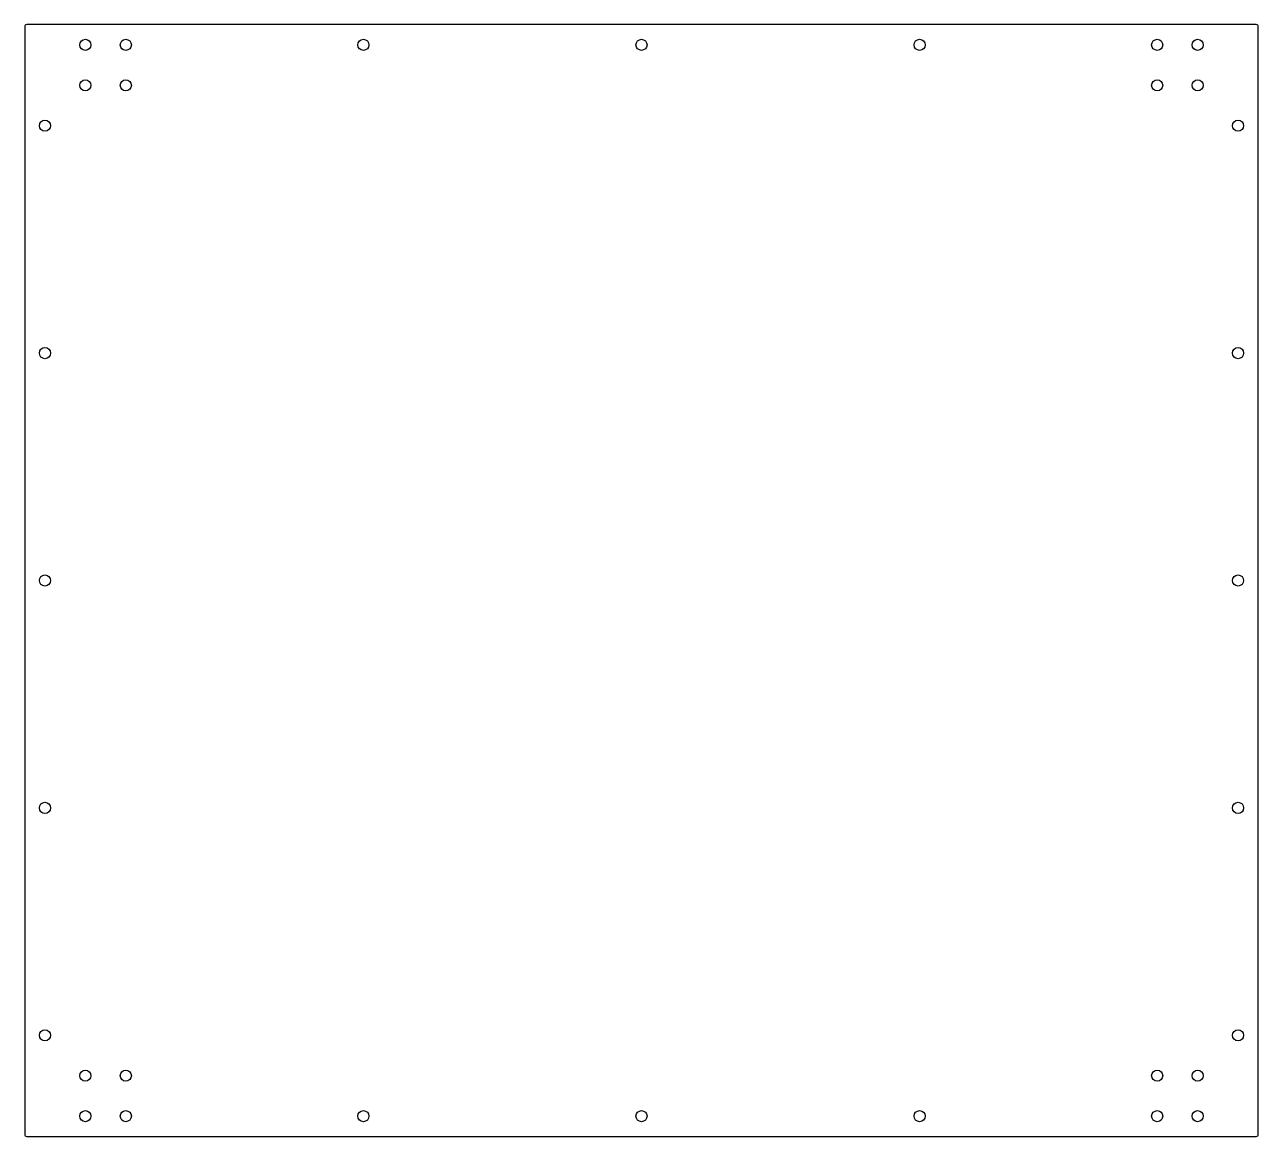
# Model space of a CAD drawing. Header units: millimetres. Extents: x -305 to 305, y -275 to 275.
import ezdxf

# ---------------------------------------------------------------- set-up
doc = ezdxf.new("R2010")
doc.units = ezdxf.units.MM

msp = doc.modelspace()

# ---------------------------------------------------------------- linework, layer by layer
at = {"color": 7, "linetype": 'Continuous', "lineweight": 25}
for p, q in [((304, 275), (-304, 275)), ((-305, 274), (-305, -274)), ((305, -274), (305, 274)), ((-304, -275), (304, -275))]:
    msp.add_line(p, q, dxfattribs=at)
for centre in [(-275, 265), (-255, 265), (-137.5, 265), (0, 265), (137.5, 265), (255, 265), (275, 265), (-275, 245), (-255, 245), (255, 245), (275, 245), (-295, 225), (295, 225), (-295, 112.5), (295, 112.5), (-295, 0), (295, 0), (-295, -112.5), (295, -112.5), (-295, -225), (295, -225), (-275, -245), (-255, -245), (255, -245), (275, -245), (-275, -265), (-255, -265), (-137.5, -265), (0, -265), (137.5, -265), (255, -265), (275, -265)]:
    msp.add_circle(centre, 2.75, dxfattribs=at)
for centre, start, end in [((-304, 274), 90, 180), ((304, 274), 0, 90), ((-304, -274), 180, 270), ((304, -274), 270, 0)]:
    msp.add_arc(centre, 1, start, end, dxfattribs=at)

doc.saveas('drawing.dxf')
